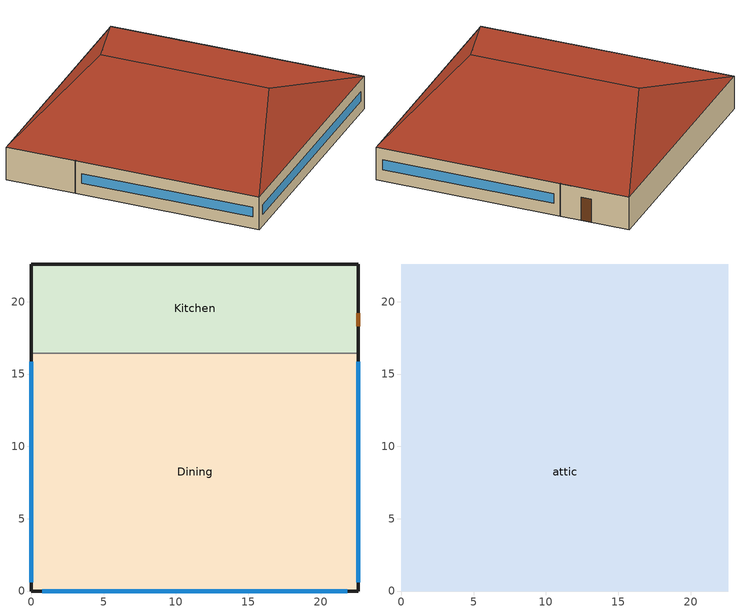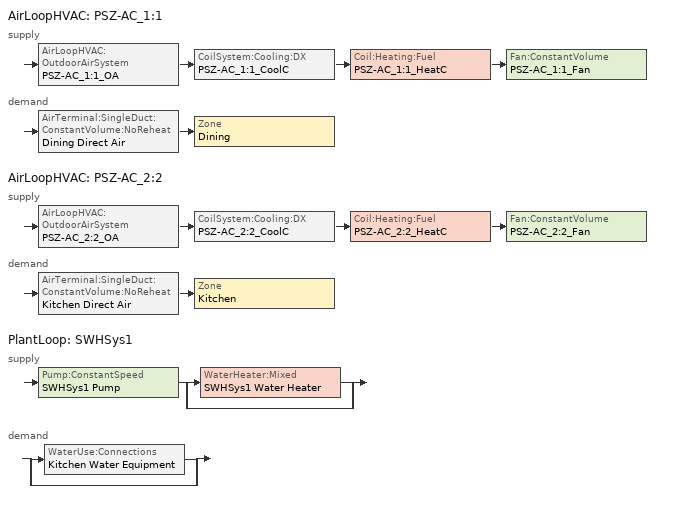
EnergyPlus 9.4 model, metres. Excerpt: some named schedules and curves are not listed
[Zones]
Dining
 floor ground (ext_slab_6in): 22.61,16.44 22.61,0 0,0 0,16.44 z0
 wall outside (nonres_ext_wall): 0,16.44 0,0 22.61,0 22.61,16.44 z0:3.05
 wall to Kitchen (int_wall): 22.61,16.44 0,16.44 z0:3.05
 window (Window_U_0.43_SHGC_0.26): 22.61,0.6 22.61,15.84 / 0,15.84 0,0.6 z1.07:1.98
 window (Window_U_0.40_SHGC_0.38): 0.75,0 21.86,0 z1.07:1.98
Kitchen
 floor ground (ext_slab_6in): 22.61,22.61 22.61,16.44 0,16.44 0,22.61 z0
 wall outside (nonres_ext_wall): 22.61,16.44 22.61,22.61 0,22.61 0,16.44 z0:3.05
 door (Swinging Door_con): 22.61,18.29 22.61,19.21 z0:2.13
attic
 floor to Dining (nonres_roof_floor): 0,0 0,16.44 22.61,16.44 22.61,0 z3.05
 floor to Kitchen (nonres_roof_floor): 22.61,22.61 22.61,16.44 0,16.44 0,22.61 z3.05
 roof outside (AtticRoofDeck): 22.61,0,3.05 22.61,22.61,3.05 11.3,18.84,6.82 11.3,3.77,6.82; 22.61,22.61,3.05 0,22.61,3.05 11.3,18.84,6.82; 0,0,3.05 22.61,0,3.05 11.3,3.77,6.82; 0,22.61,3.05 0,0,3.05 11.3,3.77,6.82 11.3,18.84,6.82
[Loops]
AirLoopHVAC 'PSZ-AC_1:1'
 supply: AirLoopHVAC:OutdoorAirSystem 'PSZ-AC_1:1_OA' > CoilSystem:Cooling:DX 'PSZ-AC_1:1_CoolC' > Coil:Heating:Fuel 'PSZ-AC_1:1_HeatC' > Fan:ConstantVolume 'PSZ-AC_1:1_Fan'
 demand: AirTerminal:SingleDuct:ConstantVolume:NoReheat 'Dining Direct Air' > Zone 'Dining'
AirLoopHVAC 'PSZ-AC_2:2'
 supply: AirLoopHVAC:OutdoorAirSystem 'PSZ-AC_2:2_OA' > CoilSystem:Cooling:DX 'PSZ-AC_2:2_CoolC' > Coil:Heating:Fuel 'PSZ-AC_2:2_HeatC' > Fan:ConstantVolume 'PSZ-AC_2:2_Fan'
 demand: AirTerminal:SingleDuct:ConstantVolume:NoReheat 'Kitchen Direct Air' > Zone 'Kitchen'
PlantLoop 'SWHSys1'
 supply: Pump:ConstantSpeed 'SWHSys1 Pump' > split
  | WaterHeater:Mixed 'SWHSys1 Water Heater'
  | bypass
 demand: split
  | WaterUse:Connections 'Kitchen Water Equipment'
  | bypass
[Building]
Full Service Restaurant: Loads convergence tolerance value=0.04; Maximum number of warmup days=25; Minimum number of warmup days=6; North axis=0; Solar distribution=FullInteriorAndExterior; Temperature convergence tolerance value=0.2; Terrain=City
[Site:GroundTemperature:BuildingSurface]
20.4, 20.34, 20.37, 20.39, 20.48, 22.82, 23.22, 23.33, 23.36, 21.04, 20.66, 20.49
[Site:Location]
Denver-Aurora-Buckley.AFB_CO_USA WMO=724695: Elevation=1726; Latitude=39.72; Longitude=-104.75; Time zone=-7
[Site:WaterMainsTemperature]
Annual average outdoor air temperature=9.95; Calculation method=Correlation; Maximum difference in monthly average outdoor air temperatures=23.7
[SizingPeriod:DesignDay] Barometric pressure=82237; Day of month=21; Daylight saving time indicator=No; Dry bulb temperature range modifier type=DefaultMultipliers; Humidity condition type=WetBulb; Rain indicator=No; Snow indicator=No
Name | Ashrae clear sky optical depth for beam irradiance taub | Ashrae clear sky optical depth for diffuse irradiance taud | Daily dry bulb temperature range | Day type | Maximum dry bulb temperature | Month | Solar model indicator | Wetbulb or dewpoint at maximum dry bulb | Wind direction | Wind speed | Sky clearness
Denver-Aurora-Buckley.AFB_CO_USA Ann Clg .4% Condns DB=>MWB | 0.423 | 2.02 | 14.8 | SummerDesignDay | 33.9 | 7 | ASHRAETau | 15 | 30 | 3.6
Denver-Aurora-Buckley.AFB_CO_USA Ann Htg 99.6% Condns DB |  |  | 0 | WinterDesignDay | -17.9 | 12 | ASHRAEClearSky | -17.9 | 180 | 2.5 | 0
[Construction]
AtticRoofDeck: F12 Asphalt shingles, G02 16mm plywood
InteriorFurnishings: Std Wood 6inch
Swinging Door_con: Opaque Door panel_con
Window_U_0.40_SHGC_0.38: Glass_8652_LayerAvg, Gap_1_W_0_0127, Glass_102_LayerAvg
Window_U_0.43_SHGC_0.26: REF B CLEAR HI 6MM, AIR 13MM, CLEAR 6MM
ext_slab_6in: 150mm Normalweight concrete floor
int_wall: G01 13mm gypsum board, G01 13mm gypsum board
nonres_ext_wall: F07 25mm stucco, G01 16mm gypsum board, Nonres_Exterior_Wall_Insulation, G01 16mm gypsum board
nonres_roof_floor: G01 16mm gypsum board, Nonres_Roof_Insulation
[Material]
Name | Conductivity | Density | Roughness | Specific heat | Thickness | Solar absorptance | Thermal absorptance | Visible absorptance
150mm Normalweight concrete floor | 2.31 | 2322 | MediumRough | 832 | 0.1524
F07 25mm stucco | 0.72 | 1856 | Smooth | 840 | 0.0254 | 0.7 | 0.9 | 0.7
F12 Asphalt shingles | 0.04 | 1120 | VeryRough | 1260 | 0.0032 | 0.7 | 0.9
G01 13mm gypsum board | 0.16 | 800 | Smooth | 1090 | 0.0127 | 0.7 | 0.9 | 0.5
G01 16mm gypsum board | 0.16 | 800 | MediumSmooth | 1090 | 0.0159
G02 16mm plywood | 0.12 | 544 | Smooth | 1210 | 0.0159
Std Wood 6inch | 0.12 | 540 | MediumSmooth | 1210 | 0.15 | 0.7 | 0.9 | 0.7
[Material:NoMass] Solar absorptance=0.7; Thermal absorptance=0.9; Visible absorptance=0.7
Name | Roughness | Thermal resistance
Nonres_Exterior_Wall_Insulation | MediumSmooth | 2.81843
Nonres_Roof_Insulation | MediumSmooth | 8.09878
Opaque Door panel_con | MediumRough | 0.475964
[WindowMaterial:Gas] Gas type=Air; Thickness=0.0127
AIR 13MM; Gap_1_W_0_0127
[WindowMaterial:Glazing] Front side infrared hemispherical emissivity=0.84; Infrared transmittance at normal incidence=0; Optical data type=SpectralAverage
Name | Back side infrared hemispherical emissivity | Back side solar reflectance at normal incidence | Back side visible reflectance at normal incidence | Conductivity | Front side solar reflectance at normal incidence | Front side visible reflectance at normal incidence | Solar transmittance at normal incidence | Thickness | Visible transmittance at normal incidence
CLEAR 6MM | 0.84 | 0.071 | 0.08 | 0.9 | 0.071 | 0.08 | 0.775 | 0.006 | 0.881
Glass_102_LayerAvg | 0.84 | 0.0748545 | 0.082564 | 1 | 0.0747638 | 0.082563 | 0.833848 | 0.003048 | 0.89926
Glass_8652_LayerAvg | 0.39 | 0.462105 | 0.306829 | 0.962 | 0.298987 | 0.209449 | 0.343691 | 0.003059 | 0.487937
REF B CLEAR HI 6MM | 0.6 | 0.32 | 0.29 | 0.9 | 0.16 | 0.16 | 0.24 | 0.006 | 0.3
[AirLoopHVAC] Design supply air flow rate=Autosize
PSZ-AC_1:1; PSZ-AC_2:2
[AirTerminal:SingleDuct:ConstantVolume:NoReheat] Availability schedule=ALWAYS_ON; Maximum air flow rate=Autosize
Dining Direct Air; Kitchen Direct Air
[AvailabilityManager:NightCycle] Applicability schedule=ALWAYS_ON; Control type=CycleOnAny; Cycling run time=1800; Cycling run time control type=FixedRunTime; Fan schedule=HVACOperationSchd; Thermostat tolerance=1
PSZ-AC_1:1 Availability Manager; PSZ-AC_2:2 Availability Manager
[Coil:Cooling:DX:TwoSpeed] Availability schedule=ALWAYS_ON
Name | Energy input ratio function of flow fraction curve | Energy input ratio function of temperature curve | High speed gross rated cooling cop | High speed gross rated total cooling capacity | High speed rated air flow rate | High speed rated sensible heat ratio | Low speed energy input ratio function of temperature curve | Low speed gross rated cooling cop | Low speed gross rated sensible heat ratio | Low speed gross rated total cooling capacity | Low speed rated air flow rate | Low speed total cooling capacity function of temperature curve | Part load fraction correlation curve | Total cooling capacity function of flow fraction curve | Total cooling capacity function of temperature curve
PSZ-AC_1:1_CoolC DXCoil | PSZ-AC_1:1_CoolCStandard10Ton_EIRFFF | PSZ-AC_1:1_CoolCStandard10Ton_EIRFT | 3.73224 | 53715.18 | 3.24493 | 0.79866 | PSZ-AC_1:1_CoolCStandard10Ton_EIRFT | 3.73224 | 0.79866 | 26857.59 | 2.16329 | PSZ-AC_1:1_CoolCStandard10Ton_CapFT | PSZ-AC_1:1_CoolCStandard10Ton_PLR | PSZ-AC_1:1_CoolCStandard10Ton_CapFF | PSZ-AC_1:1_CoolCStandard10Ton_CapFT
PSZ-AC_2:2_CoolC DXCoil | PSZ-AC_2:2_CoolCStandard10Ton_EIRFFF | PSZ-AC_2:2_CoolCStandard10Ton_EIRFT | 3.79883 | 23426.49 | 1.37411 | 0.78798 | PSZ-AC_2:2_CoolCStandard10Ton_EIRFT | 3.79883 | 0.78798 | 11713.2 | 0.916073 | PSZ-AC_2:2_CoolCStandard10Ton_CapFT | PSZ-AC_2:2_CoolCStandard10Ton_PLR | PSZ-AC_2:2_CoolCStandard10Ton_CapFF | PSZ-AC_2:2_CoolCStandard10Ton_CapFT
[Coil:Heating:Fuel] Availability schedule=ALWAYS_ON; Burner efficiency=0.8; Fuel type=NaturalGas; Nominal capacity=Autosize
PSZ-AC_1:1_HeatC; PSZ-AC_2:2_HeatC
[CoilSystem:Cooling:DX] Availability schedule=ALWAYS_ON
Name | Cooling coil
PSZ-AC_1:1_CoolC | PSZ-AC_1:1_CoolC DXCoil
PSZ-AC_2:2_CoolC | PSZ-AC_2:2_CoolC DXCoil
[Controller:OutdoorAir] Economizer control action type=ModulateFlow; Economizer control type=DifferentialDryBulb; Lockout type=NoLockout; Maximum outdoor air flow rate=Autosize; Minimum limit type=FixedMinimum; Minimum outdoor air flow rate=Autosize
Name | Maximum fraction of outdoor air schedule | Minimum outdoor air schedule
PSZ-AC_1:1_OA_Controller | PSZ1_1_Timestep_Econ_Eff_SCH | MinOA_MotorizedDamper_Sched
PSZ-AC_2:2_OA_Controller | PSZ2_2_Timestep_Econ_Eff_SCH | MinOA_SDKitch_Sched
[Daylighting:Controls]
Dining_DaylCtrl: Zone=Dining; Daylighting reference point name 1=Dining_DaylRefPt1; Fraction of zone controlled by reference point 1=0.25; Illuminance setpoint at reference point 1=300; Daylighting reference point name 2=Dining_DaylRefPt2; Fraction of zone controlled by reference point 2=0.25; Illuminance setpoint at reference point 2=300; Daylighting method=SplitFlux; Glare calculation azimuth angle of view direction clockwise from zone y axis=180; Glare calculation daylighting reference point=Dining_DaylRefPt1; Lighting control type=Stepped; Maximum allowable discomfort glare index=22; Minimum input power fraction for continuous or continuousoff dimming control=0.3; Minimum light output fraction for continuous or continuousoff dimming control=0.2; Number of stepped control steps=3; Probability lighting will be reset when needed in manual stepped control=1
[DesignSpecification:OutdoorAir]
Name | Outdoor air flow per zone | Outdoor air flow per zone floor area | Outdoor air method
SZ DSOA Dining | 0 | 0.00358118 | Flow/Area
SZ DSOA Kitchen | 1.21708 | 0.000799956 | Maximum
[ElectricEquipment] Design level calculation method=EquipmentLevel
Name | Zone or zonelist | Design level | End use subcategory | Fraction latent | Fraction lost | Fraction radiant | Schedule
Dining_MiscElec_Equip | Dining | 24136.7 | MiscElec | 0.25 | 0 | 0.3 | BLDG_EQUIP_SCH
Kitchen_MiscElec_Equip | Kitchen | 56318.9 | MiscElec | 0.25 | 0.2 | 0.3 | BLDG_EQUIP_SCH
Kitchen_Reach-in-Freezer | Kitchen | 457.5 | Refrigeration | 0 | 0 | 0.25 | Always_on
Kitchen_Reach-in-Refrigerator | Kitchen | 570 | Refrigeration | 0 | 0 | 0.25 | Always_on
[EnergyManagementSystem:Actuator]
Name | Actuated component control type | Actuated component type | Actuated component unique
Dining_Light_Actuator | Electricity Rate | Lights | Dining_lights
Kitchen_Light_Actuator | Electricity Rate | Lights | Kitchen_lights
PSZ1_1_Fan_Pressure | Fan Pressure Rise | Fan | PSZ-AC_1:1_Fan
PSZ1_1_Timestep_Econ_Eff | Schedule Value | Schedule:Constant | PSZ1_1_Timestep_Econ_Eff_SCH
PSZ2_2_Fan_Pressure | Fan Pressure Rise | Fan | PSZ-AC_2:2_Fan
PSZ2_2_Timestep_Econ_Eff | Schedule Value | Schedule:Constant | PSZ2_2_Timestep_Econ_Eff_SCH
[EnergyManagementSystem:GlobalVariable]
EnergyManagementSystem:GlobalVariable 1: PSZ1_1_FanPwrExponent; PSZ1_1_Stage1Speed; PSZ1_1_Stage2Speed; PSZ1_1_HeatSpeed; PSZ1_1_VenSpeed; PSZ1_1_Number_of_Stages
EnergyManagementSystem:GlobalVariable 2: PSZ2_2_FanPwrExponent; PSZ2_2_Stage1Speed; PSZ2_2_Stage2Speed; PSZ2_2_HeatSpeed; PSZ2_2_VenSpeed; PSZ2_2_Number_of_Stages
[EnergyManagementSystem:InternalVariable]
Name | Internal data index key | Internal data type
Dining_Area | Dining | Zone Floor Area
Kitchen_Area | Kitchen | Zone Floor Area
PSZ1_1_DesignFlowMass | PSZ-AC_1:1_OA_CONTROLLER | Outdoor Air Controller Maximum Mass Flow Rate
PSZ1_1_Fan_DesignPressure | PSZ-AC_1:1_Fan | Fan Nominal Pressure Rise
PSZ1_1_OADesignMass | PSZ-AC_1:1_OA_CONTROLLER | Outdoor Air Controller Minimum Mass Flow Rate
PSZ2_2_DesignFlowMass | PSZ-AC_2:2_OA_CONTROLLER | Outdoor Air Controller Maximum Mass Flow Rate
PSZ2_2_Fan_DesignPressure | PSZ-AC_2:2_Fan | Fan Nominal Pressure Rise
PSZ2_2_OADesignMass | PSZ-AC_2:2_OA_CONTROLLER | Outdoor Air Controller Minimum Mass Flow Rate
[EnergyManagementSystem:Program]
PSZ1_1_Economizer_CTRL_Prog: SET PSZ1_1_Timestep_Econ_Eff = 0.7; SET PSZ1_1_MaxE = 0.7; SET PSZ1_1_DAT_Rqd = (PSZ1_1_DAT_Rqd*1.8) +32; SET OAT_F = (OAT_F*1.8) +32; SET OAwb_F = (OAwb_F*1.8) +32; IF PSZ1_1_OAFlowMass > (PSZ1_1_OADesignMass * PSZ1_1_OASch); SET PSZ1_1_Econo_Active = 1; ELSE; SET PSZ1_1_Econo_Active = 0; ENDIF; SET PSZ1_1_dT_Needed = 75 - PSZ1_1_DAT_Rqd; SET PSZ1_1_Cool_Des_dT = ((98*0.15) + (75*(1-0.15))) - 55; SET PSZ1_1_Cool_Load = PSZ1_1_dT_Needed/ PSZ1_1_Cool_Des_dT; IF PSZ1_1_Cool_Load > 1; SET PSZ1_1_Cool_Load = 1; ELSEIF PSZ1_1_Cool_Load < 0; SET PSZ1_1_Cool_Load = 0; ENDIF; IF PSZ1_1_Econo_Active == 1; SET PSZ1_1_Stage = PSZ1_1_Number_of_Stages; IF PSZ1_1_Stage == 2; IF PSZ1_1_Cool_Load < 0.6; SET PSZ1_1_Timestep_Econ_Eff = PSZ1_1_MaxE; ELSE; SET PSZ1_1_ECO_Eff = 0-2.18919863612305; SET PSZ1_1_ECO_Eff = PSZ1_1_ECO_Eff + (0-0.674461284910428 * PSZ1_1_Cool_Load); SET PSZ1_1_ECO_Eff = PSZ1_1_ECO_Eff + (0.000459106275872404 * (OAT_F^2)); SET PSZ1_1_ECO_Eff = PSZ1_1_ECO_Eff + (0-0.00000484778537945252 * (OAT_F^3)); SET PSZ1_1_ECO_Eff = PSZ1_1_ECO_Eff + (0.182915713033586 * OAwb_F); SET PSZ1_1_ECO_Eff = PSZ1_1_ECO_Eff + (0-0.00382838660261133 * (OAwb_F^2)); SET PSZ1_1_ECO_Eff = PSZ1_1_ECO_Eff + (0.0000255567460240583 * (OAwb_F^3)); SET PSZ1_1_Timestep_Econ_Eff = PSZ1_1_ECO_Eff; ENDIF; ELSE; SET PSZ1_1_ECO_Eff = 2.36337942464462; SET PSZ1_1_ECO_Eff = PSZ1_1_ECO_Eff + (0-0.409939515512619 * PSZ1_1_Cool_Load); SET PSZ1_1_ECO_Eff = PSZ1_1_ECO_Eff + (0-0.0565205596792225 * OAwb_F); SET PSZ1_1_ECO_Eff = PSZ1_1_ECO_Eff + (0-0.0000632612294169389 * (OAT_F^2)); SET PSZ1_1_Timestep_Econ_Eff = PSZ1_1_ECO_Eff + (0.000571724868775081 * (OAwb_F^2)); ENDIF; IF PSZ1_1_Timestep_Econ_Eff > PSZ1_1_MaxE; SET PSZ1_1_Timestep_Econ_Eff = PSZ1_1_MaxE; ELSEIF PSZ1_1_Timestep_Econ_Eff < (PSZ1_1_OADesignMass * PSZ1_1_OASch); SET PSZ1_1_Timestep_Econ_Eff = (PSZ1_1_OADesignMass * PSZ1_1_OASch); ENDIF; ENDIF
PSZ1_1_Fan_Control: IF PSZ1_1_Number_of_Stages == 1; Return; ENDIF; IF PSZ1_1_HeatingRTF > 0; SET PSZ1_1_Heating = PSZ1_1_HeatingRTF; SET PSZ1_1_Ven = 1 - PSZ1_1_HeatingRTF; SET PSZ1_1_Eco = 0; SET PSZ1_1_Stage1 = 0; SET PSZ1_1_Stage2 = 0; ELSE; SET PSZ1_1_Heating = 0; SET PSZ1_1_EcoSpeed = PSZ1_1_VenSpeed; IF PSZ1_1_SpeedRatio == 0; IF PSZ1_1_RTF > 0; SET PSZ1_1_Stage1 = PSZ1_1_RTF; SET PSZ1_1_Stage2 = 0; SET PSZ1_1_Ven = 1-PSZ1_1_RTF; SET PSZ1_1_Eco = 0; IF PSZ1_1_OAFlowMass > (PSZ1_1_OADesignMass * PSZ1_1_OASch); SET PSZ1_1_Stage1Speed = 1.0; ENDIF; ELSE; SET PSZ1_1_Stage1 = 0; SET PSZ1_1_Stage2 = 0; IF PSZ1_1_OAFlowMass > (PSZ1_1_OADesignMass * PSZ1_1_OASch); SET PSZ1_1_Eco = 1.0; SET PSZ1_1_Ven = 0; SET PSZ1_1_Exp_DAT = PSZ1_1_DAT_Rqd - (1-PSZ1_1_VenSpeed) * DINING_Temp; SET PSZ1_1_Exp_DAT = PSZ1_1_Exp_DAT/PSZ1_1_VenSpeed; IF OAT_F > PSZ1_1_Exp_DAT; SET PSZ1_1_EcoSpeed = PSZ1_1_Stage2Speed; ENDIF; ELSE; SET PSZ1_1_Eco = 0; SET PSZ1_1_Ven = 1.0; ENDIF; ENDIF; ELSE; SET PSZ1_1_Stage1 = 1- PSZ1_1_SpeedRatio; SET PSZ1_1_Stage2 = PSZ1_1_SpeedRatio; SET PSZ1_1_Ven = 0; SET PSZ1_1_Eco = 0; IF PSZ1_1_OAFlowMass > (PSZ1_1_OADesignMass * PSZ1_1_OASch); SET PSZ1_1_Stage1Speed = 1.0; ENDIF; ENDIF; ENDIF; SET PSZ1_1_FPR = PSZ1_1_Ven * (PSZ1_1_VenSpeed ^ PSZ1_1_FanPwrExponent); SET PSZ1_1_FPR = PSZ1_1_FPR + PSZ1_1_Eco * (PSZ1_1_EcoSpeed ^ PSZ1_1_FanPwrExponent); SET PSZ1_1_FPR_1 = PSZ1_1_Stage1 * (PSZ1_1_Stage1Speed ^ PSZ1_1_FanPwrExponent); SET PSZ1_1_FPR = PSZ1_1_FPR + PSZ1_1_FPR_1; SET PSZ1_1_FPR_2 = PSZ1_1_Stage2 * (PSZ1_1_Stage2Speed ^ PSZ1_1_FanPwrExponent); SET PSZ1_1_FPR = PSZ1_1_FPR + PSZ1_1_FPR_2; SET PSZ1_1_FPR_3 = PSZ1_1_Heating * (PSZ1_1_HeatSpeed ^ PSZ1_1_FanPwrExponent); SET PSZ1_1_FanPwrRatio = PSZ1_1_FPR +  PSZ1_1_FPR_3; SET PSZ1_1_Fan_Pressure = PSZ1_1_Fan_DesignPressure * PSZ1_1_FanPwrRatio
PSZ1_1_Set_Fan_Par: IF PSZ1_1_Number_of_Stages == 1; Return; ENDIF; SET PSZ1_1_FanPwrExponent = 2.2; SET PSZ1_1_OAFrac = PSZ1_1_OAFlowMass/PSZ1_1_DesignFlowMass; IF  PSZ1_1_OAFrac < 0.66; SET PSZ1_1_VenSpeed = 0.66; SET PSZ1_1_Stage1Speed = 0.66; ELSE; SET PSZ1_1_VenSpeed = PSZ1_1_OAFrac; SET PSZ1_1_Stage1Speed = PSZ1_1_OAFrac; ENDIF; SET PSZ1_1_Stage2Speed = 1.0; SET PSZ1_1_HeatSpeed = 1.0
PSZ1_1_Set_Number_of_Stages: SET PSZ1_1_Number_of_Stages =  2
PSZ2_2_Economizer_CTRL_Prog: SET PSZ2_2_Timestep_Econ_Eff = 0.7; SET PSZ2_2_MaxE = 0.7; SET PSZ2_2_DAT_Rqd = (PSZ2_2_DAT_Rqd*1.8) +32; SET OAT_F = (OAT_F*1.8) +32; SET OAwb_F = (OAwb_F*1.8) +32; IF PSZ2_2_OAFlowMass > (PSZ2_2_OADesignMass * PSZ2_2_OASch); SET PSZ2_2_Econo_Active = 1; ELSE; SET PSZ2_2_Econo_Active = 0; ENDIF; SET PSZ2_2_dT_Needed = 75 - PSZ2_2_DAT_Rqd; SET PSZ2_2_Cool_Des_dT = ((98*0.15) + (75*(1-0.15))) - 55; SET PSZ2_2_Cool_Load = PSZ2_2_dT_Needed/ PSZ2_2_Cool_Des_dT; IF PSZ2_2_Cool_Load > 1; SET PSZ2_2_Cool_Load = 1; ELSEIF PSZ2_2_Cool_Load < 0; SET PSZ2_2_Cool_Load = 0; ENDIF; IF PSZ2_2_Econo_Active == 1; SET PSZ2_2_Stage = PSZ2_2_Number_of_Stages; IF PSZ2_2_Stage == 2; IF PSZ2_2_Cool_Load < 0.6; SET PSZ2_2_Timestep_Econ_Eff = PSZ2_2_MaxE; ELSE; SET PSZ2_2_ECO_Eff = 0-2.18919863612305; SET PSZ2_2_ECO_Eff = PSZ2_2_ECO_Eff + (0-0.674461284910428 * PSZ2_2_Cool_Load); SET PSZ2_2_ECO_Eff = PSZ2_2_ECO_Eff + (0.000459106275872404 * (OAT_F^2)); SET PSZ2_2_ECO_Eff = PSZ2_2_ECO_Eff + (0-0.00000484778537945252 * (OAT_F^3)); SET PSZ2_2_ECO_Eff = PSZ2_2_ECO_Eff + (0.182915713033586 * OAwb_F); SET PSZ2_2_ECO_Eff = PSZ2_2_ECO_Eff + (0-0.00382838660261133 * (OAwb_F^2)); SET PSZ2_2_ECO_Eff = PSZ2_2_ECO_Eff + (0.0000255567460240583 * (OAwb_F^3)); SET PSZ2_2_Timestep_Econ_Eff = PSZ2_2_ECO_Eff; ENDIF; ELSE; SET PSZ2_2_ECO_Eff = 2.36337942464462; SET PSZ2_2_ECO_Eff = PSZ2_2_ECO_Eff + (0-0.409939515512619 * PSZ2_2_Cool_Load); SET PSZ2_2_ECO_Eff = PSZ2_2_ECO_Eff + (0-0.0565205596792225 * OAwb_F); SET PSZ2_2_ECO_Eff = PSZ2_2_ECO_Eff + (0-0.0000632612294169389 * (OAT_F^2)); SET PSZ2_2_Timestep_Econ_Eff = PSZ2_2_ECO_Eff + (0.000571724868775081 * (OAwb_F^2)); ENDIF; IF PSZ2_2_Timestep_Econ_Eff > PSZ2_2_MaxE; SET PSZ2_2_Timestep_Econ_Eff = PSZ2_2_MaxE; ELSEIF PSZ2_2_Timestep_Econ_Eff < (PSZ2_2_OADesignMass * PSZ2_2_OASch); SET PSZ2_2_Timestep_Econ_Eff = (PSZ2_2_OADesignMass * PSZ2_2_OASch); ENDIF; ENDIF
PSZ2_2_Fan_Control: IF PSZ2_2_Number_of_Stages == 1; Return; ENDIF; IF PSZ2_2_HeatingRTF > 0; SET PSZ2_2_Heating = PSZ2_2_HeatingRTF; SET PSZ2_2_Ven = 1 - PSZ2_2_HeatingRTF; SET PSZ2_2_Eco = 0; SET PSZ2_2_Stage1 = 0; SET PSZ2_2_Stage2 = 0; ELSE; SET PSZ2_2_Heating = 0; SET PSZ2_2_EcoSpeed = PSZ2_2_VenSpeed; IF PSZ2_2_SpeedRatio == 0; IF PSZ2_2_RTF > 0; SET PSZ2_2_Stage1 = PSZ2_2_RTF; SET PSZ2_2_Stage2 = 0; SET PSZ2_2_Ven = 1-PSZ2_2_RTF; SET PSZ2_2_Eco = 0; IF PSZ2_2_OAFlowMass > (PSZ2_2_OADesignMass * PSZ2_2_OASch); SET PSZ2_2_Stage1Speed = 1.0; ENDIF; ELSE; SET PSZ2_2_Stage1 = 0; SET PSZ2_2_Stage2 = 0; IF PSZ2_2_OAFlowMass > (PSZ2_2_OADesignMass * PSZ2_2_OASch); SET PSZ2_2_Eco = 1.0; SET PSZ2_2_Ven = 0; SET PSZ2_2_Exp_DAT = PSZ2_2_DAT_Rqd - (1-PSZ2_2_VenSpeed) * KITCHEN_Temp; SET PSZ2_2_Exp_DAT = PSZ2_2_Exp_DAT/PSZ2_2_VenSpeed; IF OAT_F > PSZ2_2_Exp_DAT; SET PSZ2_2_EcoSpeed = PSZ2_2_Stage2Speed; ENDIF; ELSE; SET PSZ2_2_Eco = 0; SET PSZ2_2_Ven = 1.0; ENDIF; ENDIF; ELSE; SET PSZ2_2_Stage1 = 1- PSZ2_2_SpeedRatio; SET PSZ2_2_Stage2 = PSZ2_2_SpeedRatio; SET PSZ2_2_Ven = 0; SET PSZ2_2_Eco = 0; IF PSZ2_2_OAFlowMass > (PSZ2_2_OADesignMass * PSZ2_2_OASch); SET PSZ2_2_Stage1Speed = 1.0; ENDIF; ENDIF; ENDIF; SET PSZ2_2_FPR = PSZ2_2_Ven * (PSZ2_2_VenSpeed ^ PSZ2_2_FanPwrExponent); SET PSZ2_2_FPR = PSZ2_2_FPR + PSZ2_2_Eco * (PSZ2_2_EcoSpeed ^ PSZ2_2_FanPwrExponent); SET PSZ2_2_FPR_1 = PSZ2_2_Stage1 * (PSZ2_2_Stage1Speed ^ PSZ2_2_FanPwrExponent); SET PSZ2_2_FPR = PSZ2_2_FPR + PSZ2_2_FPR_1; SET PSZ2_2_FPR_2 = PSZ2_2_Stage2 * (PSZ2_2_Stage2Speed ^ PSZ2_2_FanPwrExponent); SET PSZ2_2_FPR = PSZ2_2_FPR + PSZ2_2_FPR_2; SET PSZ2_2_FPR_3 = PSZ2_2_Heating * (PSZ2_2_HeatSpeed ^ PSZ2_2_FanPwrExponent); SET PSZ2_2_FanPwrRatio = PSZ2_2_FPR +  PSZ2_2_FPR_3; SET PSZ2_2_Fan_Pressure = PSZ2_2_Fan_DesignPressure * PSZ2_2_FanPwrRatio
PSZ2_2_Set_Fan_Par: IF PSZ2_2_Number_of_Stages == 1; Return; ENDIF; SET PSZ2_2_FanPwrExponent = 2.2; SET PSZ2_2_OAFrac = PSZ2_2_OAFlowMass/PSZ2_2_DesignFlowMass; IF  PSZ2_2_OAFrac < 0.66; SET PSZ2_2_VenSpeed = 0.66; SET PSZ2_2_Stage1Speed = 0.66; ELSE; SET PSZ2_2_VenSpeed = PSZ2_2_OAFrac; SET PSZ2_2_Stage1Speed = PSZ2_2_OAFrac; ENDIF; SET PSZ2_2_Stage2Speed = 1.0; SET PSZ2_2_HeatSpeed = 1.0
PSZ2_2_Set_Number_of_Stages: SET PSZ2_2_Number_of_Stages =  2
SET_Dining_Light_EMS_Program: SET Dining_LSr_IP=0.093*Dining_LSr/Dining_Area; IF (Dining_Occ_Sensor <= 0) && (Dining_LSr_IP >= 0.02); SET Dining_Light_Actuator = 0.02*Dining_Area/0.09290304; ELSE; SET Dining_Light_Actuator = NULL; ENDIF
SET_Kitchen_Light_EMS_Program: SET Kitchen_LSr_IP=0.093*Kitchen_LSr/Kitchen_Area; IF (Kitchen_Occ_Sensor <= 0) && (Kitchen_LSr_IP >= 0.02); SET Kitchen_Light_Actuator = 0.02*Kitchen_Area/0.09290304; ELSE; SET Kitchen_Light_Actuator = NULL; ENDIF
[EnergyManagementSystem:ProgramCallingManager]
PSZ1_1_ECO_Manager: InsideHVACSystemIterationLoop; PSZ1_1_Economizer_CTRL_Prog
PSZ1_1_Fan_Main_Manager: BeginTimestepBeforePredictor; PSZ1_1_Fan_Control
PSZ1_1_Fan_Parameter_manager: BeginNewEnvironment; PSZ1_1_Set_Fan_Par
PSZ1_1_Set_Number_of_Stages_CallingManager: BeginNewEnvironment; PSZ1_1_Set_Number_of_Stages
PSZ2_2_ECO_Manager: InsideHVACSystemIterationLoop; PSZ2_2_Economizer_CTRL_Prog
PSZ2_2_Fan_Main_Manager: BeginTimestepBeforePredictor; PSZ2_2_Fan_Control
PSZ2_2_Fan_Parameter_manager: BeginNewEnvironment; PSZ2_2_Set_Fan_Par
PSZ2_2_Set_Number_of_Stages_CallingManager: BeginNewEnvironment; PSZ2_2_Set_Number_of_Stages
SET_Dining_Light_EMS_Program_Prog_Manager: BeginTimestepBeforePredictor; SET_Dining_Light_EMS_Program
SET_Kitchen_Light_EMS_Program_Prog_Manager: BeginTimestepBeforePredictor; SET_Kitchen_Light_EMS_Program
[EnergyManagementSystem:Sensor]
Name | Output variable or output meter index key | Output variable or output meter
DINING_Temp | DINING Air Node | System Node Temperature
Dining_LSr | Dining | Zone Lights Electricity Rate
Dining_Occ_Sensor | Dining People | People Occupant Count
KITCHEN_Temp | KITCHEN Air Node | System Node Temperature
Kitchen_LSr | Kitchen | Zone Lights Electricity Rate
Kitchen_Occ_Sensor | Kitchen People | People Occupant Count
OAT_F |  | Site Outdoor Air Drybulb Temperature
OAwb_F | * | Site Outdoor Air Wetbulb Temperature
PSZ1_1_DAT_Rqd | PSZ-AC_1:1 Supply Equipment Outlet Node | System Node Setpoint Temperature
PSZ1_1_Econo_Status | PSZ-AC_1:1 | Air System Outdoor Air Economizer Status
PSZ1_1_HeatingRTF | PSZ-AC_1:1_HeatC | Heating Coil Runtime Fraction
PSZ1_1_OAFlowMass | PSZ-AC_1:1_OAInlet Node | System Node Mass Flow Rate
PSZ1_1_OASch | MinOA_MotorizedDamper_Sched | Schedule Value
PSZ1_1_RTF | PSZ-AC_1:1_CoolC DXCoil | Cooling Coil Runtime Fraction
PSZ1_1_SpeedRatio | PSZ-AC_1:1_CoolC | Coil System Compressor Speed Ratio
PSZ2_2_DAT_Rqd | PSZ-AC_2:2 Supply Equipment Outlet Node | System Node Setpoint Temperature
PSZ2_2_Econo_Status | PSZ-AC_2:2 | Air System Outdoor Air Economizer Status
PSZ2_2_HeatingRTF | PSZ-AC_2:2_HeatC | Heating Coil Runtime Fraction
PSZ2_2_OAFlowMass | PSZ-AC_2:2_OAInlet Node | System Node Mass Flow Rate
PSZ2_2_OASch | MinOA_SDKitch_Sched | Schedule Value
PSZ2_2_RTF | PSZ-AC_2:2_CoolC DXCoil | Cooling Coil Runtime Fraction
PSZ2_2_SpeedRatio | PSZ-AC_2:2_CoolC | Coil System Compressor Speed Ratio
[Exterior:Lights] Control option=AstronomicalClock; End use subcategory=General
Name | Design level | Schedule
Exterior_Lights_a | 154.01 | Exterior_lighting_schedule_a
Exterior_Lights_b | 1459.5 | Exterior_lighting_schedule_b_2016
[Fan:ConstantVolume] Availability schedule=HVACOperationSchd; End use subcategory=Fan Energy; Maximum flow rate=Autosize; Motor in airstream fraction=1; Pressure rise=622.5
Name | Fan total efficiency | Motor efficiency
PSZ-AC_1:1_Fan | 0.58175 | 0.895
PSZ-AC_2:2_Fan | 0.56225 | 0.865
[Fan:ZoneExhaust] Availability schedule=Hours_of_operation; End use subcategory=Zone Exhaust Fans
Name | Fan total efficiency | Maximum flow rate | Pressure rise | Balanced exhaust fraction schedule
Dining Exhaust Fan | 1 | 1.33143 | 0
Kitchen Exhaust Fan | 0.385 | 2.54852 | 124.5 | Kitchen Exhaust Fan Balanced Exhaust Fraction Schedule
[GasEquipment]
Kitchen_MiscGas_Equip: Zone or zonelist=Kitchen; Design level=90512.5; Design level calculation method=EquipmentLevel; End use subcategory=MiscGas; Fraction latent=0.1; Fraction lost=0.7; Fraction radiant=0.2; Schedule=Rest_GAS_EQUIP_SCH
[InternalMass] Construction=InteriorFurnishings
Name | Zone or zonelist | Surface area
Dining_InternalMass_1 | Dining | 743.4961
Kitchen_InternalMass_1 | Kitchen | 278.8105
[Lights] Design level calculation method=Watts/Area; End use subcategory=General; Fraction radiant=0.7; Fraction replaceable=1; Fraction visible=0.2; Return air fraction=0; Return air fraction calculated from plenum temperature=No
Name | Zone or zonelist | Schedule | Watts per zone floor area
Dining_Lights | Dining | BLDG_LIGHT_DINING_SCH | 7.64238
Kitchen_Lights | Kitchen | BLDG_LIGHT_KITCHEN_SCH | 11.4097
[People] Activity level schedule=ACTIVITY_SCH; Air velocity schedule=AIR_VELO_SCH; Clothing insulation calculation method=ClothingInsulationSchedule; Clothing insulation schedule=CLOTHING_SCH; Enable ashrae 55 comfort warnings=No; Fraction radiant=0.3; Mean radiant temperature calculation type=ZoneAveraged; Number of people schedule=BLDG_OCC_SCH; Sensible heat fraction=Autocalculate; Thermal comfort model 1 type=Fanger; Work efficiency schedule=WORK_EFF_SCH
Name | Zone or zonelist | Number of people calculation method | Zone floor area per person | Number of people
Dining People | Dining | Area/Person | 1.327
Kitchen People | Kitchen | People |  | 7.5279
[PlantEquipmentList]
SWHSys1 Equipment List: SWHSys1 Water Heater, WaterHeater:Mixed
[PlantEquipmentOperation:HeatingLoad]
SWHSys1 Operation Scheme: Load range 1 lower limit=0; Load range 1 upper limit=1000000000000000; Range 1 equipment list=SWHSys1 Equipment List
[PlantEquipmentOperationSchemes]
SWHSys1 Loop Operation Scheme List: Control scheme 1=SWHSys1 Operation Scheme; Control scheme 1 schedule=PlantOnSched
[PlantLoop]
SWHSys1: Fluid type=Water; Load distribution scheme=Optimal; Maximum loop flow rate=Autosize; Maximum loop temperature=60; Minimum loop flow rate=0; Minimum loop temperature=10; Plant equipment operation scheme=SWHSys1 Loop Operation Scheme List; Plant loop volume=Autocalculate
[Pump:ConstantSpeed]
SWHSys1 Pump: Design flow rate=Autosize; Design power consumption=Autosize; Design pump head=29891; Fraction of motor inefficiencies to fluid stream=0; Motor efficiency=0.3; Pump control type=Intermittent
[Refrigeration:Case] Zone=Kitchen; Anti sweat heater control type=None; Availability schedule=ALWAYS_ON; Case anti sweat heater power per unit length=0; Case height=0; Case lighting schedule=walkin_occ_lght_sch; Defrost energy correction curve type=None; Fraction of lighting energy to case=1; Humidity at zero anti sweat heater energy=0; Latent case credit curve type=CaseTemperatureMethod; Minimum anti sweat heater power per unit length=0; Rated ambient relative humidity=55; Rated ambient temperature=23.88; Standard case lighting power per unit length=33
Name | Case credit fraction schedule | Case defrost drip down schedule | Case defrost power per unit length | Case defrost schedule | Case defrost type | Case length | Case operating temperature | Fraction of anti sweat heater energy to case | Latent case credit curve | Operating case fan power per unit length | Rated latent heat ratio | Rated runtime fraction | Rated total cooling capacity per unit length | Refrigerated case restocking schedule | Standard case fan power per unit length | Under case hvac return air fraction
Kitchen_Case:1_WALKINFREEZER | Kitchen_Case:1_WALKINFREEZER_CaseCreditReduxSched | Kitchen_Case:1_WALKINFREEZER_CaseDripDown2aDaySched | 820 | Kitchen_Case:1_WALKINFREEZER_CaseDefrost2aDaySched | Electric | 2.44 | -23 | 0 | Kitchen_Case:1_WALKINFREEZERSingleShelfHorizontal_LatentEnergyMult | 21.1429 | 0.1 | 0.4 | 688 | Kitchen_Case:1_WALKINFREEZER_WalkInStockingSched | 21.1429 | 0
Kitchen_Case:2_SELFCONTAINEDDISPLAYCASE |  |  | 0 |  | None | 3.05 | 2 | 0.2 | Kitchen_Case:2_SELFCONTAINEDDISPLAYCASEMultiShelfVertical_LatentEnergyMult | 18.8571 | 0.08 | 0.85 | 734 | Kitchen_Case:2_SELFCONTAINEDDISPLAYCASE_CaseStockingSched | 18.8571 | 0.05
[Refrigeration:CompressorRack] Condenser type=AirCooled; Design condenser fan power=330; Heat rejection location=Zone
Name | Compressor rack cop function of temperature curve | Condenser fan power function of temperature curve | Design compressor rack cop | End use subcategory | Refrigeration case name or walkin name or caseandwalkinlist
RACK1 | RACK1_RackCOPfTCurve | RACK1_RackCondFanCurve2 | 1.5 | Low Temp Refrigeration | Kitchen_Case:1_WALKINFREEZER
RACK2 | RACK2_RackCOPfTCurve |  | 3 | Med Temp Refrigeration | Kitchen_Case:2_SELFCONTAINEDDISPLAYCASE
[SetpointManager:MixedAir] Control variable=Temperature
Name | Setpoint node or nodelist
PSZ-AC_1:1_CoolC SAT Manager | PSZ-AC_1:1_CoolC-PSZ-AC_1:1_HeatCNode
PSZ-AC_1:1_HeatC MixedAir Manager | PSZ-AC_1:1_HeatC-PSZ-AC_1:1_FanNode
PSZ-AC_1:1_OAMixed Air Temp Manager | PSZ-AC_1:1_OA-PSZ-AC_1:1_CoolCNode
PSZ-AC_2:2_CoolC SAT Manager | PSZ-AC_2:2_CoolC-PSZ-AC_2:2_HeatCNode
PSZ-AC_2:2_HeatC MixedAir Manager | PSZ-AC_2:2_HeatC-PSZ-AC_2:2_FanNode
PSZ-AC_2:2_OAMixed Air Temp Manager | PSZ-AC_2:2_OA-PSZ-AC_2:2_CoolCNode
[SetpointManager:Scheduled]
SWHSys1 Loop Setpoint Manager: Control variable=Temperature; Schedule=SWHSys1-Loop-Temp-Schedule; Setpoint node or nodelist=SWHSys1 Supply Outlet Node
[SetpointManager:SingleZone:Reheat] Control variable=Temperature; Maximum supply air temperature=40; Minimum supply air temperature=12.8
Name | Control zone | Setpoint node or nodelist
SupAirTemp MngrDining | Dining | PSZ-AC_1:1 Supply Equipment Outlet Node
SupAirTemp MngrKitchen | Kitchen | PSZ-AC_2:2 Supply Equipment Outlet Node
[Sizing:Plant]
SWHSys1: Design loop exit temperature=60; Loop design temperature difference=5; Loop type=Heating
[Sizing:System] 100 outdoor air in cooling=No; 100 outdoor air in heating=No; Central cooling capacity control method=OnOff; Central cooling design supply air humidity ratio=0.007; Central cooling design supply air temperature=12.8; Central heating design supply air humidity ratio=0.008; Central heating design supply air temperature=40; Central heating maximum system air flow ratio=1; Cooling design capacity=Autosize; Cooling design capacity method=CoolingDesignCapacity; Cooling supply air flow rate=0; Cooling supply air flow rate method=DesignDay; Design outdoor air flow rate=Autosize; Heating design capacity=Autosize; Heating design capacity method=HeatingDesignCapacity; Heating supply air flow rate=0; Heating supply air flow rate method=DesignDay; Precool design humidity ratio=0.008; Precool design temperature=12.8; Preheat design humidity ratio=0.008; Preheat design temperature=7; System outdoor air method=ZoneSum; Type of load to size on=Sensible; Type of zone sum to use=Coincident; Zone maximum outdoor air fraction=1
PSZ-AC_1:1; PSZ-AC_2:2
[Sizing:Zone] Account for dedicated outdoor air system=No; Cooling design air flow method=DesignDayWithLimit; Cooling design air flow rate=0; Cooling minimum air flow fraction=0; Dedicated outdoor air high setpoint temperature for design=Autosize; Dedicated outdoor air low setpoint temperature for design=Autosize; Dedicated outdoor air system control strategy=NeutralSupplyAir; Heating design air flow method=DesignDay; Heating design air flow rate=0; Zone cooling design supply air humidity ratio=0.007; Zone cooling design supply air temperature=12.8; Zone cooling design supply air temperature input method=SupplyAirTemperature; Zone cooling sizing factor=0; Zone heating design supply air humidity ratio=0.008; Zone heating design supply air temperature=40; Zone heating design supply air temperature input method=SupplyAirTemperature; Zone heating sizing factor=0
Name | Cooling minimum air flow | Cooling minimum air flow per zone floor area | Design specification outdoor air object
Dining | 0 | 0.00358118 | SZ DSOA Dining
Kitchen | 1.21708 |  | SZ DSOA Kitchen
[ThermostatSetpoint:DualSetpoint]
Name | Cooling setpoint temperature schedule | Heating setpoint temperature schedule
Dining DualSPSched | CLGSETP_SCH_NO_OPTIMUM | HTGSETP_SCH_NO_OPTIMUM
Kitchen DualSPSched | CLGSETP_KITCHEN_SCH_NO_OPTIMUM | HTGSETP_KITCHEN_SCH_NO_OPTIMUM
[WaterHeater:Mixed] Ambient temperature indicator=Zone; Ambient temperature zone=KITCHEN; Deadband temperature difference=2; Heater control type=Cycle; Maximum temperature limit=82.2222
Name | Cold water supply temperature schedule | Heater fuel type | Heater maximum capacity | Heater minimum capacity | Heater thermal efficiency | Off cycle loss coefficient to ambient temperature | Off cycle parasitic fuel type | Off cycle parasitic heat fraction to tank | On cycle loss coefficient to ambient temperature | Peak use flow rate | Setpoint temperature schedule | Tank volume | Use flow rate fraction schedule | Indirect water heating recovery time | Off cycle parasitic fuel consumption rate | On cycle parasitic fuel consumption rate | On cycle parasitic fuel type | Source side design flow rate | Source side effectiveness | Use side design flow rate | Use side effectiveness
SHW Booster Water Heater | Booster Water Inlet Temp Schedule | Electricity | 8000 | 0 | 1 | 1.05316 | Electricity | 0 | 1.05316 | 8.391e-05 | Booster Water Setpoint Temp Schedule | 0.0227125 | BLDG_SWH_SCH
SWHSys1 Water Heater |  | NaturalGas | 58614.21 |  | 0.805127 | 9.64329 | NaturalGas | 0.8 | 9.64329 |  | SWHSys1 Water Heater Setpoint Temperature Schedule Name | 0.757082 |  | 1.5 | 947.76 | 947.76 | NaturalGas | Autosize | 1 | Autosize | 1
[WaterUse:Connections]
Kitchen Water Equipment: Water use equipment name 1=Kitchen Water Equipment
[WaterUse:Equipment]
Kitchen Water Equipment: Zone=Kitchen; Flow rate fraction schedule=BLDG_SWH_SCH; Hot water supply temperature schedule=Kitchen Water Equipment Hot Supply Temp Sched; Latent fraction schedule=Kitchen Water Equipment Latent fract sched; Peak flow rate=0.00013985; Sensible fraction schedule=Kitchen Water Equipment Sensible fract sched; Target temperature schedule=Kitchen Water Equipment Temp Sched
[Zone] Floor area=Autocalculate; Multiplier=1; Type=1
Name | Ceiling height | Part of total floor area | Volume
Dining | 3.0488 | Yes | 1133.39
Kitchen | 3.0488 | Yes | 425.0187
attic | -9999 | No | 856.2589
[ZoneControl:Thermostat] Control type schedule=Dual Zone Control Type Sched
Name | Zone or zonelist | Control 1
Dining Thermostat | Dining | Dining DualSPSched
Kitchen Thermostat | Kitchen | Kitchen DualSPSched
[Zone equipment]
Dining: Dining Exhaust Fan, Dining Direct Air
Kitchen: Kitchen Exhaust Fan, Kitchen Direct Air
[ZoneInfiltration:DesignFlowRate] Temperature term coefficient=0; Velocity squared term coefficient=0
Name | Zone or zonelist | Constant term coefficient | Design flow rate | Design flow rate calculation method | Schedule | Velocity term coefficient | Flow per exterior surface area
Dining_Door_Infiltration | Dining | 1 | 0.389828 | Flow/Zone | VESTIBULE_DOOR_INFIL_SCH | 0
Dining_Infiltration | Dining | 0 |  | Flow/ExteriorArea | INFIL_SCH_PNNL | 0.224 | 0.00056896
Kitchen_Infiltration | Kitchen | 0 |  | Flow/ExteriorArea | INFIL_SCH_PNNL | 0.224 | 0.00056896
attic_Infiltration | attic | 1 | 0.2378 | Flow/Zone | ALWAYS_ON | 0
[Curve:Biquadratic] Maximum value of x=22; Maximum value of y=46; Minimum value of x=17; Minimum value of y=29
Name | Coefficient1 constant | Coefficient2 x | Coefficient3 x 2 | Coefficient4 y | Coefficient5 y 2 | Coefficient6 x y
PSZ-AC_1:1_CoolCStandard10Ton_CapFT; PSZ-AC_2:2_CoolCStandard10Ton_CapFT | 0.42415 | 0.04426 | -0.00042 | 0.00333 | -8e-05 | -0.00021
PSZ-AC_1:1_CoolCStandard10Ton_EIRFT; PSZ-AC_2:2_CoolCStandard10Ton_EIRFT | 1.23649 | -0.02431 | 0.00057 | -0.01434 | 0.00063 | -0.00038
[Curve:Cubic] Maximum value of x=20; Minimum value of x=-35
Name | Coefficient1 constant | Coefficient2 x | Coefficient3 x 2 | Coefficient4 x 3
Kitchen_Case:1_WALKINFREEZERSingleShelfHorizontal_LatentEnergyMult | 0.0236 | 0.0006 | 0 | 0
Kitchen_Case:2_SELFCONTAINEDDISPLAYCASEMultiShelfVertical_LatentEnergyMult | 0.0265263 | 0.00107803 | 6.02558e-05 | 1.23732e-06
[Curve:Quadratic]
Name | Maximum value of x | Minimum value of x | Coefficient1 constant | Coefficient2 x | Coefficient3 x 2
PSZ-AC_1:1_CoolCStandard10Ton_CapFF; PSZ-AC_2:2_CoolCStandard10Ton_CapFF | 1.13877 | 0.75918 | 0.77136 | 0.34053 | -0.11088
PSZ-AC_1:1_CoolCStandard10Ton_EIRFFF; PSZ-AC_2:2_CoolCStandard10Ton_EIRFFF | 1.13877 | 0.75918 | 1.2055 | -0.32953 | 0.12308
PSZ-AC_1:1_CoolCStandard10Ton_PLR; PSZ-AC_2:2_CoolCStandard10Ton_PLR | 1 | 0 | 0.771 | 0.229 | 0
[Schedule:Compact]
ACTIVITY_SCH: Through: 12/31, For: AllDays, Until: 24:00, 120
AIR_VELO_SCH: Through: 12/31, For: AllDays, Until: 24:00, 0.2
ALWAYS_ON; PlantOnSched: Through: 12/31, For: AllDays, Until: 24:00, 1
BLDG_EQUIP_SCH: Through: 12/31, For: Weekdays Saturday, Until: 01:00, 0.0298304, Until: 02:00, 0.0198869, Until: 03:00, 0.0298304, Until: 04:00, 0.0198869, Until: 05:00, 0.0497173, Until: 06:00, 0.119867, Until: 07:00, 0.129856, Until: 08:00, 0.149834, Until: 09:00, 0.179801, Until: 10:00, 0.209767, Until: 11:00, 0.259712, Until: 12:00, 0.289679, Until: 13:00, 0.269701, Until: 14:00, 0.249723, Until: 15:00, 0.229745, Until: 16:00, 0.229745, Until: 17:00, 0.259712, Until: 18:00, 0.259712, Until: 19:00, 0.239734, Until: 20:00, 0.219756, Until: 21:00, 0.199778, Until: 22:00, 0.179801, Until: 23:00, 0.0899003, Until: 24:00, 0.0298304, For: SummerDesignDay, Until: 24:00, 0.29, For: WinterDesignDay, Until: 24:00, 0, For: Sunday Holidays AllOtherDays, Until: 01:00, 0.0298304, Until: 02:00, 0.0198869, Until: 03:00, 0.0298304, Until: 04:00, 0.0198869, Until: 05:00, 0.0497173, Until: 06:00, 0.119322, Until: 07:00, 0.129856, Until: 08:00, 0.149834, Until: 09:00, 0.179801, Until: 10:00, 0.209767, Until: 11:00, 0.259712, Until: 12:00, 0.289679, Until: 13:00, 0.269701, Until: 14:00, 0.249723, Until: 15:00, 0.229745, Until: 16:00, 0.229745, Until: 17:00, 0.259712, Until: 18:00, 0.259712, Until: 19:00, 0.239734, Until: 20:00, 0.219756, Until: 21:00, 0.199778, Until: 22:00, 0.179801, Until: 23:00, 0.0899003, Until: 24:00, 0.0299668
BLDG_LIGHT_DINING_SCH: Through: 12/31, For: Weekday, Until: 1:00, 0.140784, Until: 5:00, 0.15, Until: 6:00, 0.187713, Until: 8:00, 0.375425, Until: 10:00, 0.563138, Until: 22:00, 0.844706, Until: 23:00, 0.469281, Until: 24:00, 0.281569, For: Saturday, Until: 1:00, 0.187713, Until: 6:00, 0.15, Until: 8:00, 0.281569, Until: 10:00, 0.563138, Until: 17:00, 0.75085, Until: 22:00, 0.844706, Until: 23:00, 0.469281, Until: 24:00, 0.281569, For: SummerDesignDay, Until: 24:00, 1, For: WinterDesignDay, Until: 24:00, 0, For: Sunday Holidays AllOtherDays, Until: 1:00, 0.187713, Until: 6:00, 0.15, Until: 8:00, 0.281569, Until: 10:00, 0.469281, Until: 16:00, 0.656994, Until: 22:00, 0.563138, Until: 23:00, 0.469281, Until: 24:00, 0.281569
BLDG_LIGHT_KITCHEN_SCH: Through: 12/31, For: Weekday, Until: 1:00, 0.123345, Until: 5:00, 0.15, Until: 6:00, 0.16446, Until: 8:00, 0.32892, Until: 10:00, 0.49338, Until: 22:00, 0.74007, Until: 23:00, 0.41115, Until: 24:00, 0.24669, For: Saturday, Until: 1:00, 0.16446, Until: 6:00, 0.15, Until: 8:00, 0.24669, Until: 10:00, 0.49338, Until: 17:00, 0.65784, Until: 22:00, 0.74007, Until: 23:00, 0.41115, Until: 24:00, 0.24669, For: SummerDesignDay, Until: 24:00, 1, For: WinterDesignDay, Until: 24:00, 0, For: Sunday Holidays AllOtherDays, Until: 1:00, 0.16446, Until: 6:00, 0.15, Until: 8:00, 0.24669, Until: 10:00, 0.41115, Until: 16:00, 0.57561, Until: 22:00, 0.49338, Until: 23:00, 0.41115, Until: 24:00, 0.24669
BLDG_OCC_SCH: Through: 12/31, For: Weekdays, Until: 01:00, 0.05, Until: 05:00, 0, Until: 06:00, 0.05, Until: 07:00, 0.1, Until: 10:00, 0.4, Until: 11:00, 0.2, Until: 12:00, 0.5, Until: 13:00, 0.8, Until: 14:00, 0.7, Until: 15:00, 0.4, Until: 16:00, 0.2, Until: 17:00, 0.25, Until: 18:00, 0.5, Until: 21:00, 0.8, Until: 22:00, 0.5, Until: 23:00, 0.35, Until: 24:00, 0.2, For: SummerDesignDay, Until: 24:00, 1, For: WinterDesignDay, Until: 24:00, 0, For: Saturday, Until: 01:00, 0.05, Until: 06:00, 0, Until: 07:00, 0.05, Until: 09:00, 0.5, Until: 10:00, 0.4, Until: 11:00, 0.2, Until: 12:00, 0.45, Until: 14:00, 0.5, Until: 15:00, 0.35, Until: 18:00, 0.3, Until: 19:00, 0.7, Until: 20:00, 0.9, Until: 21:00, 0.7, Until: 22:00, 0.65, Until: 23:00, 0.55, Until: 24:00, 0.35, For: Sunday Holidays AllOtherDays, Until: 01:00, 0.05, Until: 06:00, 0, Until: 07:00, 0.05, Until: 09:00, 0.5, Until: 11:00, 0.2, Until: 12:00, 0.3, Until: 14:00, 0.5, Until: 15:00, 0.3, Until: 16:00, 0.2, Until: 17:00, 0.25, Until: 18:00, 0.35, Until: 19:00, 0.55, Until: 20:00, 0.65, Until: 21:00, 0.7, Until: 22:00, 0.35, Until: 24:00, 0.2
CLOTHING_SCH: Through: 04/30, For: AllDays, Until: 24:00, 1, Through: 09/30, For: AllDays, Until: 24:00, 0.5, Through: 12/31, For: AllDays, Until: 24:00, 1
Exterior_lighting_schedule_a: Through:12/31, For:AllDays, Until: 01:00, 1, Until: 06:00, 0, Until: 24:00, 1
Exterior_lighting_schedule_b_2016: Through:12/31, For:AllDays, Until: 06:00, 0.5, Until: 24:00, 1
HVACOperationSchd; Hours_of_operation: Through: 12/31, For: Weekday SummerDesignDay, Until: 01:00, 1, Until: 05:00, 0, Until: 24:00, 1, For: Saturday WinterDesignDay, Until: 01:00, 1, Until: 05:00, 0, Until: 24:00, 1, For: Sunday Holidays AllOtherDays, Until: 01:00, 1, Until: 05:00, 0, Until: 24:00, 1
INFIL_SCH_PNNL: Through: 12/31, For: Weekdays SummerDesignDay, Until: 05:00, 1, Until: 24:00, 0.25, For: Saturday WinterDesignDay, Until: 05:00, 1, Until: 24:00, 0.25, For: Sunday Holidays AllOtherDays, Until: 05:00, 1, Until: 24:00, 0.25
Kitchen Exhaust Fan Balanced Exhaust Fraction Schedule: Through: 12/31, For: Weekday SummerDesignDay, Until: 01:00, 0.522434, Until: 05:00, 0, Until: 24:00, 0.522434, For: Saturday WinterDesignDay, Until: 01:00, 0.522434, Until: 05:00, 0, Until: 24:00, 0.522434, For: Sunday Holidays AllOtherDays, Until: 01:00, 0.522434, Until: 05:00, 0, Until: 24:00, 0.522434
Kitchen_Case:1_WALKINFREEZER_CaseCreditReduxSched: Through: 12/31, For:AllDays, Interpolate:No, Until: 7:00, 0.2, Until: 21:00, 0.4, Until: 24:00, 0.2
Kitchen_Case:1_WALKINFREEZER_CaseDefrost2aDaySched: Through: 12/31, For:AllDays, Interpolate:Average, Until: 11:00, 0, Until: 11:20, 1, Until: 23:00, 0, Until: 23:20, 1, Until: 24:00, 0
Kitchen_Case:1_WALKINFREEZER_CaseDripDown2aDaySched: Through: 12/31, For:AllDays, Interpolate:Average, Until: 11:00, 0, Until: 11:30, 1, Until: 23:00, 0, Until: 23:30, 1, Until: 24:00, 0
Kitchen_Case:1_WALKINFREEZER_WalkInStockingSched: Through: 12/31, For: Tuesday Friday, Until: 4:00, 0, Until: 5:00, 725, Until: 6:00, 417, Until: 7:00, 290, Until: 24:00, 0, For: AllOtherDays, Until: 4:00, 0, Until: 5:00, 125, Until: 6:00, 117, Until: 7:00, 90, Until: 19:00, 0, Until: 20:00, 125, Until: 21:00, 117, Until: 22:00, 90, Until: 24:00, 0
Kitchen_Case:2_SELFCONTAINEDDISPLAYCASE_CaseStockingSched: Through: 12/31, For:AllDays, Until: 6:00, 0, Until: 7:00, 50, Until: 9:00, 70, Until: 10:00, 80, Until: 11:00, 70, Until: 13:00, 50, Until: 14:00, 80, Until: 15:00, 90, Until: 16:00, 80, Until: 24:00, 0
MinOA_MotorizedDamper_Sched: Through: 12/31, For: Weekdays SummerDesignDay, Until: 01:00, 1, Until: 06:00, 0, Until: 24:00, 1, For: Saturday, Until: 01:00, 1, Until: 06:00, 0, Until: 24:00, 1, For: WinterDesignDay, Until: 24:00, 1, For: Sunday Holidays AllOtherDays, Until: 01:00, 1, Until: 06:00, 0, Until: 24:00, 1
MinOA_SDKitch_Sched: Through: 12/31, For: Weekdays SummerDesignDay, Until: 06:00, 0, Until: 24:00, 1, For: Saturday, Until: 06:00, 0, Until: 24:00, 1, For: WinterDesignDay, Until: 24:00, 1, For: Sunday Holidays AllOtherDays, Until:06:00, 0, Until: 24:00, 1
Rest_GAS_EQUIP_SCH: Through: 12/31, For: Weekdays Saturday, Until: 01:00, 0.03, Until: 02:00, 0.02, Until: 03:00, 0.03, Until: 04:00, 0.02, Until: 05:00, 0.05, Until: 06:00, 0.12, Until: 07:00, 0.13, Until: 08:00, 0.15, Until: 09:00, 0.18, Until: 10:00, 0.21, Until: 11:00, 0.26, Until: 12:00, 0.29, Until: 13:00, 0.27, Until: 14:00, 0.25, Until: 15:00, 0.23, Until: 16:00, 0.23, Until: 17:00, 0.26, Until: 18:00, 0.26, Until: 19:00, 0.24, Until: 20:00, 0.22, Until: 21:00, 0.2, Until: 22:00, 0.18, Until: 23:00, 0.09, Until: 24:00, 0.03, For: SummerDesignDay, Until: 24:00, 0.29, For: WinterDesignDay, Until: 24:00, 0, For: Sunday Holidays AllOtherDays, Until: 01:00, 0.03, Until: 02:00, 0.02, Until: 03:00, 0.03, Until: 04:00, 0.02, Until: 05:00, 0.05, Until: 06:00, 0.12, Until: 07:00, 0.13, Until: 08:00, 0.15, Until: 09:00, 0.18, Until: 10:00, 0.21, Until: 11:00, 0.26, Until: 12:00, 0.29, Until: 13:00, 0.27, Until: 14:00, 0.25, Until: 15:00, 0.23, Until: 16:00, 0.23, Until: 17:00, 0.26, Until: 18:00, 0.26, Until: 19:00, 0.24, Until: 20:00, 0.22, Until: 21:00, 0.2, Until: 22:00, 0.18, Until: 23:00, 0.09, Until: 24:00, 0.03
VESTIBULE_DOOR_INFIL_SCH: Through: 12/31, For: Weekdays, Until: 06:00, 0, Until: 07:00, 0.131, Until: 10:00, 0.445, Until: 11:00, 0.241, Until: 12:00, 0.542, Until: 13:00, 0.821, Until: 14:00, 0.73, Until: 15:00, 0.445, Until: 16:00, 0.241, Until: 17:00, 0.345, Until: 18:00, 0.542, Until: 21:00, 0.821, Until: 22:00, 0.542, Until: 23:00, 0.345, Until: 24:00, 0.241, For: SummerDesignDay, Until: 24:00, 1, For: WinterDesignDay, Until: 24:00, 0, For: Saturday, Until: 06:00, 0, Until: 07:00, 0.131, Until: 09:00, 0.542, Until: 10:00, 0.445, Until: 11:00, 0.241, Until: 12:00, 0.445, Until: 14:00, 0.542, Until: 15:00, 0.445, Until: 18:00, 0.345, Until: 19:00, 0.73, Until: 20:00, 0.911, Until: 21:00, 0.73, Until: 22:00, 0.637, Until: 23:00, 0.542, Until: 24:00, 0.345, For: Sunday Holidays AllOtherDays, Until: 06:00, 0, Until: 07:00, 0.131, Until: 09:00, 0.542, Until: 11:00, 0.241, Until: 12:00, 0.345, Until: 14:00, 0.542, Until: 15:00, 0.345, Until: 16:00, 0.241, Until: 17:00, 0.345, Until: 18:00, 0.445, Until: 19:00, 0.542, Until: 20:00, 0.637, Until: 21:00, 0.73, Until: 22:00, 0.445, Until: 24:00, 0.241
WORK_EFF_SCH: Through: 12/31, For: AllDays, Until: 24:00, 0
walkin_occ_lght_SCH: Through: 12/31, For: Weekday, Until: 5:00, 0.15, Until: 6:00, 0.104, Until: 8:00, 0.208, Until: 10:00, 0.312, Until: 22:00, 0.468, Until: 23:00, 0.26, Until: 24:00, 0.156, For: Saturday, Until: 1:00, 0.2, Until: 6:00, 0.15, Until: 8:00, 0.156, Until: 10:00, 0.312, Until: 17:00, 0.416, Until: 22:00, 0.468, Until: 23:00, 0.26, Until: 24:00, 0.156, For: SummerDesignDay, Until: 24:00, 1, For: WinterDesignDay, Until: 24:00, 0, For: Sunday Holidays AllOtherDays, Until: 1:00, 0.2, Until: 6:00, 0.15, Until: 8:00, 0.156, Until: 10:00, 0.26, Until: 16:00, 0.364, Until: 22:00, 0.312, Until: 23:00, 0.26, Until: 24:00, 0.156
[Schedule:Constant] Hourly value=0.7
PSZ1_1_Timestep_Econ_Eff_SCH; PSZ2_2_Timestep_Econ_Eff_SCH
